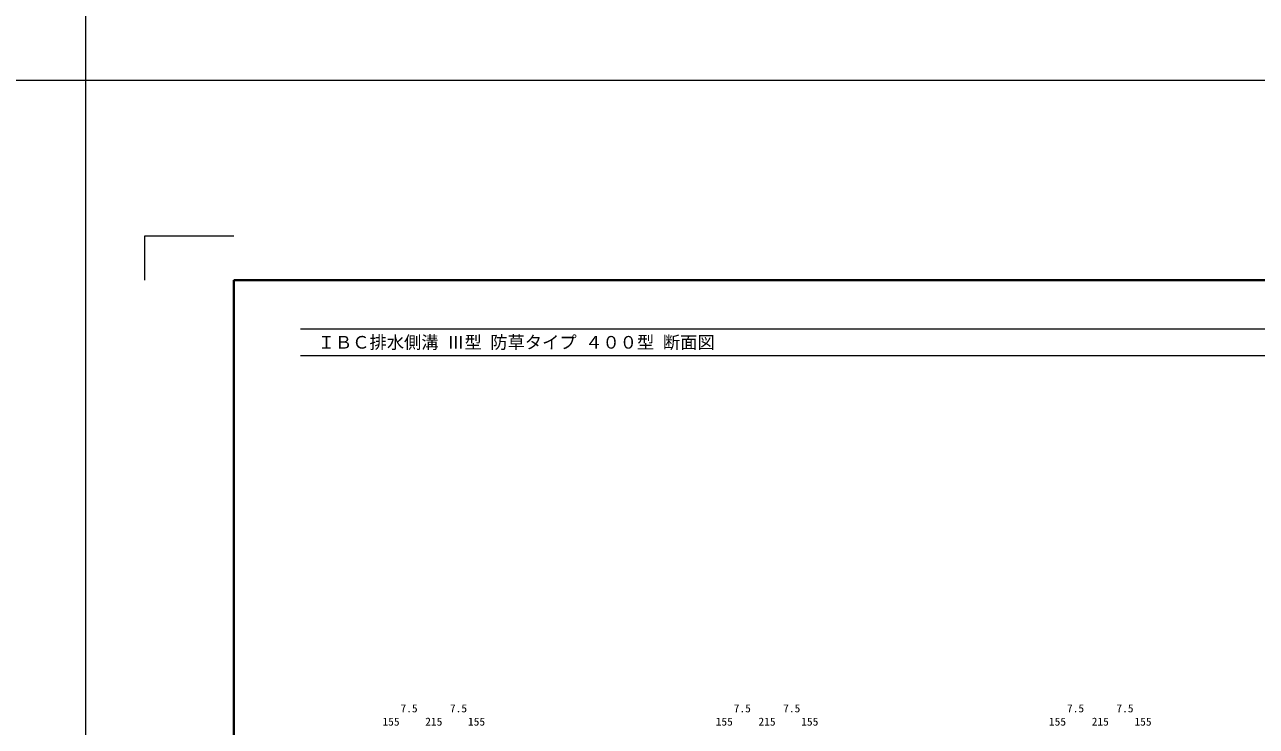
# Model space of a CAD drawing. Units: millimetres at full size, sheet at 1:20; details may follow other scales. Extents: x -1267 to 18002, y -8037 to 7143.
# Drawn here: x 8593 to 14137, y -3606 to -447 of the extents above; entities that cross this region are included whole.
import ezdxf
from ezdxf.enums import TextEntityAlignment as Align

# ---------------------------------------------------------------- set-up
doc = ezdxf.new("R2010")
doc.units = ezdxf.units.MM
doc.header["$LTSCALE"] = 20
for name, color, linetype, lineweight in [('0_2', 5, 'Continuous', 13), ('Defpoints_3', 1, 'Continuous', 13), ('図枠', 7, 'Continuous', 5), ('寸法線', 7, 'Continuous', 13)]:
    doc.layers.add(name, color=color, linetype=linetype, lineweight=lineweight)
doc.styles.add('ＭＳ ゴシック', font='')
doc.styles.add('ＭＳ 明朝', font='')
doc.styles.get('ＭＳ ゴシック').set_extended_font_data('MS Gothic')
doc.styles.get('ＭＳ 明朝').set_extended_font_data('MS Mincho')

msp = doc.modelspace()

# ---------------------------------------------------------------- linework, layer by layer
at = {"layer": '0_2'}
for p, q in [((8867.22, 7143.28), (8867.22, -8037.05)), ((-1267.22, -696.88), (18001.66, -696.88))]:
    msp.add_line(p, q, dxfattribs=at)
at = {"layer": 'Defpoints_3'}
for p, q in [((9134.44, -1396.97), (9534.44, -1396.97)), ((9134.44, -1596.97), (9134.44, -1396.97)), ((9134.44, -1396.97), (9534.44, -1396.97)), ((9134.44, -1596.97), (9134.44, -1396.97))]:
    msp.add_line(p, q, dxfattribs=at)
at = {"layer": '図枠', "lineweight": 40}
for p, q in [((9534.44, -7136.97), (9534.44, -1596.97)), ((9534.44, -1596.97), (17334.44, -1596.97))]:
    msp.add_line(p, q, dxfattribs=at)
at = {"layer": '図枠', "lineweight": 13}
for p, q in [((9834.44, -1816.97), (17034.44, -1816.97)), ((9834.44, -1936.97), (17034.44, -1936.97))]:
    msp.add_line(p, q, dxfattribs=at)

# ---------------------------------------------------------------- texts
at = {"layer": '図枠', "style": 'ＭＳ ゴシック'}
msp.add_text('\u3000ＩＢＣ排水側溝 Ⅲ型 防草タイプ ４００型 断面図\u3000', height=56.96, dxfattribs=at).set_placement((9834.44, -1876.97), align=Align.MIDDLE_LEFT)
at = {"layer": '寸法線', "style": 'ＭＳ 明朝', "width": 1.05}
for s, p in [('7.5', (10323.19, -3524.5)), ('7.5', (10545.69, -3524.5)), ('7.5', (11823.19, -3524.5)), ('7.5', (12045.69, -3524.5)), ('7.5', (13323.19, -3524.5)), ('7.5', (13545.69, -3524.5)), ('155', (10241.94, -3584.5)), ('215', (10434.44, -3584.5)), ('155', (10626.94, -3584.5)), ('155', (11741.94, -3584.5)), ('215', (11934.44, -3584.5)), ('155', (12126.94, -3584.5)), ('155', (13241.94, -3584.5)), ('215', (13434.44, -3584.5)), ('155', (13626.94, -3584.5))]:
    msp.add_text(s, height=36.03, dxfattribs=at).set_placement(p, align=Align.MIDDLE_CENTER)

doc.saveas('drawing.dxf')
